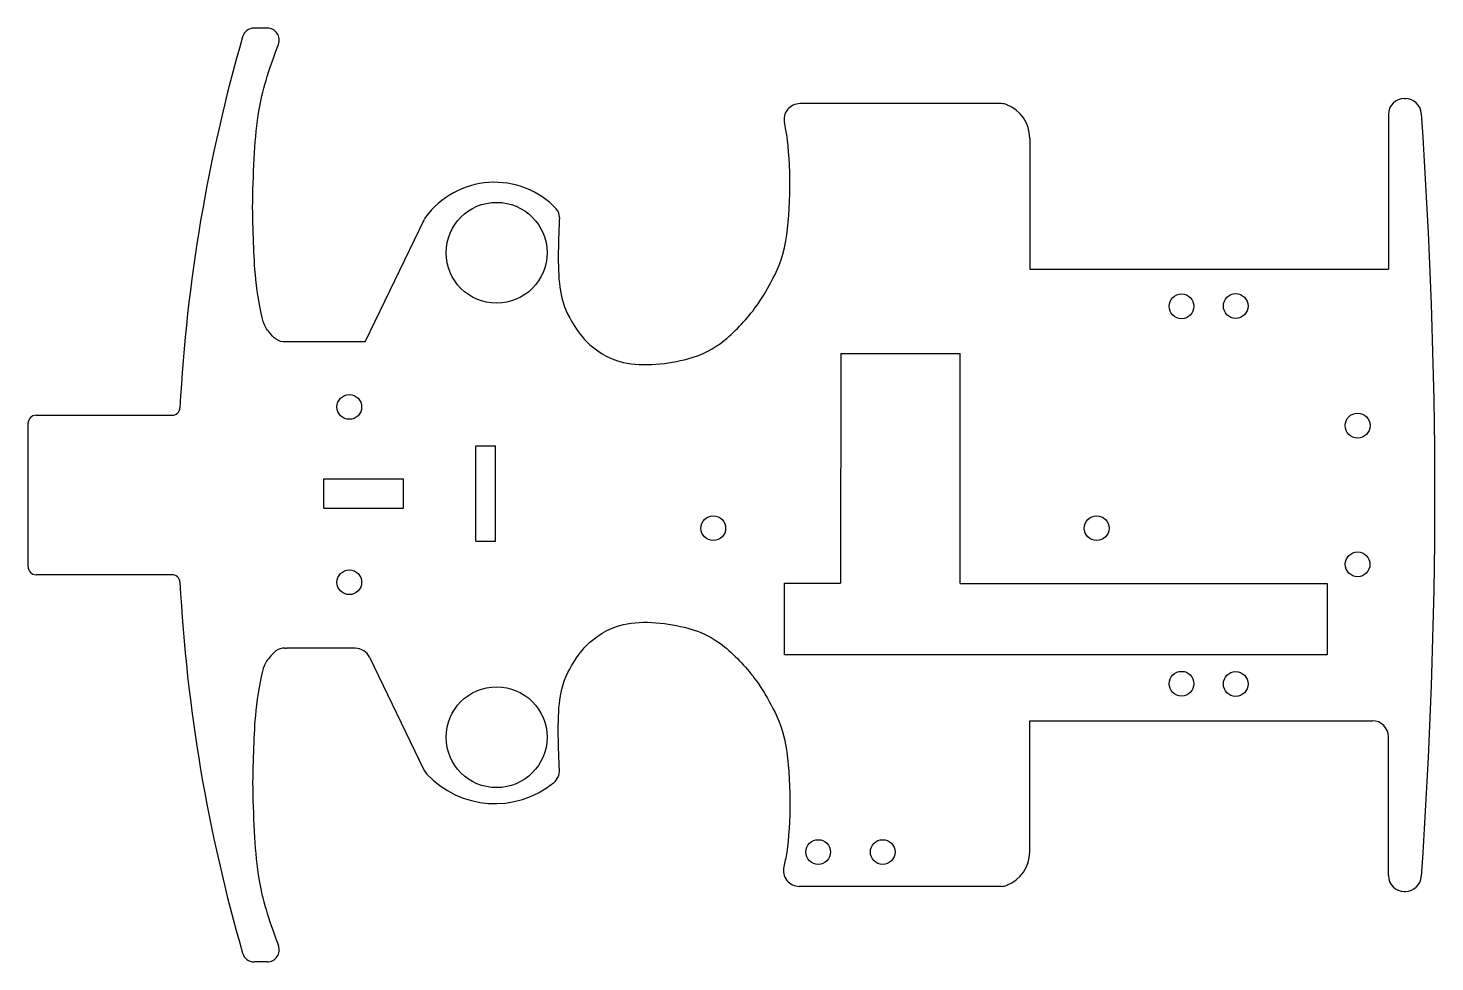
# Model space of a CAD drawing. Extents: x 112 to 288, y 46 to 164.
import ezdxf

# ---------------------------------------------------------------- set-up
doc = ezdxf.new("R2010")
doc.units = 0
doc.header["$LTSCALE"] = 12.7
doc.header["$MEASUREMENT"] = 0
doc.layers.add('VISIBLE', color=7, linetype='CONTINUOUS')

msp = doc.modelspace()

# ---------------------------------------------------------------- linework, layer by layer
at = {"layer": 'VISIBLE'}
for p, q in [((141.52, 163.56), (139.86, 163.56)), ((233.59, 154.09), (208.35, 154.09)), ((284.17, 154.72), (284.31, 154.72)), ((282.17, 152.72), (282.17, 133.3)), ((237.17, 149.77), (237.17, 133.3)), ((153.8, 124.21), (161.23, 139.6)), ((237.17, 133.3), (282.17, 133.3)), ((153.8, 124.21), (143.8, 124.21)), ((213.46, 122.72), (213.44, 93.89)), ((213.46, 122.72), (228.45, 122.72)), ((228.45, 93.88), (228.45, 122.72)), ((112.5, 114.97), (129.55, 114.97)), ((111.5, 95.97), (111.5, 113.97)), ((167.66, 111.16), (170.16, 111.16)), ((167.66, 99.16), (167.66, 111.16)), ((170.16, 99.16), (170.16, 111.16)), ((148.62, 107.01), (158.62, 107.01)), ((148.62, 103.31), (148.62, 107.01)), ((158.62, 103.31), (158.62, 107.01)), ((148.62, 103.31), (158.62, 103.31)), ((167.66, 99.16), (170.16, 99.16)), ((129.55, 94.97), (112.5, 94.97)), ((206.4, 84.89), (206.41, 93.89)), ((206.41, 93.89), (213.44, 93.89)), ((228.45, 93.88), (252.63, 93.87)), ((252.63, 93.87), (274.48, 93.87)), ((274.48, 93.87), (274.48, 84.89)), ((152.54, 85.73), (143.93, 85.73)), ((274.48, 84.89), (206.4, 84.89)), ((154.34, 84.6), (161.16, 70.48)), ((237.17, 76.64), (280.17, 76.64)), ((237.17, 60.17), (237.17, 76.64)), ((282.17, 57.22), (282.17, 74.64)), ((233.59, 55.85), (208.26, 55.85)), ((284.17, 55.22), (284.31, 55.22)), ((141.52, 46.38), (139.86, 46.38))]:
    msp.add_line(p, q, dxfattribs=at)
for centre, radius in [((170.28, 135.37), 6.33), ((256.22, 128.65), 1.55), ((263.02, 128.69), 1.55), ((151.8, 116.02), 1.55), ((278.31, 113.68), 1.56), ((197.47, 100.8), 1.55), ((245.57, 100.8), 1.55), ((278.31, 96.27), 1.55), ((151.8, 94.02), 1.55), ((256.22, 81.29), 1.55), ((263.02, 81.25), 1.55), ((170.28, 74.57), 6.33), ((210.63, 60.16), 1.55), ((218.73, 60.16), 1.55)]:
    msp.add_circle(centre, radius, dxfattribs=at)
for centre, radius, start, end in [((337.09, 104.97), 206.83, 163.8553, 176.9652), ((139.86, 162.06), 1.5, 90, 163.8553), ((141.52, 162.06), 1.5, 338.9429, 90), ((208.35, 152.09), 2, 90, 192.5493), ((233.59, 152.09), 2, 68.5022, 90), ((232.67, 149.77), 4.5, 0, 68.5022), ((284.17, 152.72), 2, 90.0002, 180), ((284.31, 152.72), 2, 4.0622, 90.0002), ((-388.12, 104.97), 676.13, 355.93783, 4.06217), ((170.01, 133.51), 10.71, 43.6404, 143.8021), ((162.58, 138.94), 1.5, 143.8021, 154.2175), ((176.67, 139.86), 1.5, 357.4022, 43.6404), ((112.5, 113.97), 1, 90, 180), ((129.55, 115.97), 1, 270, 356.9652), ((112.5, 95.97), 1, 180, 270), ((129.55, 93.97), 1, 3.0332, 90), ((337.09, 104.97), 206.83, 183.0332, 196.1447), ((143.93, 87.73), 2, 263.6696, 270), ((152.54, 83.73), 2, 25.7825, 90), ((280.17, 74.64), 2, 0, 90), ((162.96, 71.35), 2, 205.7825, 222.7024), ((170.07, 77.91), 11.67, 222.7024, 309.1721), ((176.18, 70.41), 2, 309.1721, 2.5942), ((232.67, 60.17), 4.5, 291.4978, 0), ((208.26, 57.85), 2, 166.9924, 270), ((284.17, 57.22), 2, 180, 270), ((284.31, 57.22), 2, 270, 355.9378), ((233.59, 57.85), 2, 270, 291.4978), ((141.52, 47.88), 1.5, 270, 21.0571), ((139.86, 47.88), 1.5, 196.1447, 270)]:
    msp.add_arc(centre, radius, start, end, dxfattribs=at)
for points, knots in [([(143.8, 124.21), (142.93, 124.05), (141.65, 125.43), (140.84, 126.68), (139.93, 132.25), (139.81, 136.58), (139.58, 141.82), (139.92, 148), (140.26, 153.45), (141.6, 158.09), (142.92, 161.53)], [0, 0, 0, 0, 0.086374, 0.1581556, 0.289593, 0.4115231, 0.5406452, 0.6815653, 0.8140515, 0.9705588, 0.9705588, 0.9705588, 0.9705588]), ([(178.17, 139.79), (178.06, 137.35), (177.72, 130.65), (179.57, 126.86), (181.45, 124), (186.07, 120.74), (194.48, 121.71), (198.93, 124.02), (202.96, 128.5), (204.78, 131.74), (207.29, 136.71), (207.19, 147.81), (206.5, 151.22), (206.4, 151.66)], [0.0147566, 0.0147566, 0.0147566, 0.0147566, 0.1161152, 0.1953501, 0.2617846, 0.3476181, 0.4536783, 0.5384151, 0.6277141, 0.6982057, 0.7861387, 0.922029, 0.9446716, 0.9446716, 0.9446716, 0.9446716]), ([(178.17, 70.5), (178.06, 72.95), (177.72, 79.67), (179.57, 83.46), (181.45, 86.32), (186.07, 89.59), (194.48, 88.61), (198.93, 86.3), (202.96, 81.82), (204.78, 78.58), (207.29, 73.61), (207.19, 62.23), (206.44, 58.83), (206.31, 58.3)], [0.0143692, 0.0143692, 0.0143692, 0.0143692, 0.1161152, 0.1953501, 0.2617846, 0.3476181, 0.4536783, 0.5384151, 0.6277141, 0.6982057, 0.7861387, 0.922029, 0.9511504, 0.9511504, 0.9511504, 0.9511504]), ([(143.71, 85.75), (142.89, 85.84), (141.64, 84.5), (140.84, 83.26), (139.93, 77.69), (139.81, 73.36), (139.58, 68.12), (139.92, 61.94), (140.26, 56.49), (141.6, 51.85), (142.92, 48.42)], [0.0028431, 0.0028431, 0.0028431, 0.0028431, 0.086374, 0.1581556, 0.289593, 0.4115231, 0.5406452, 0.6815653, 0.8140515, 0.9705588, 0.9705588, 0.9705588, 0.9705588])]:
    msp.add_open_spline(points, degree=3, knots=knots, dxfattribs=at)

doc.saveas('drawing.dxf')
